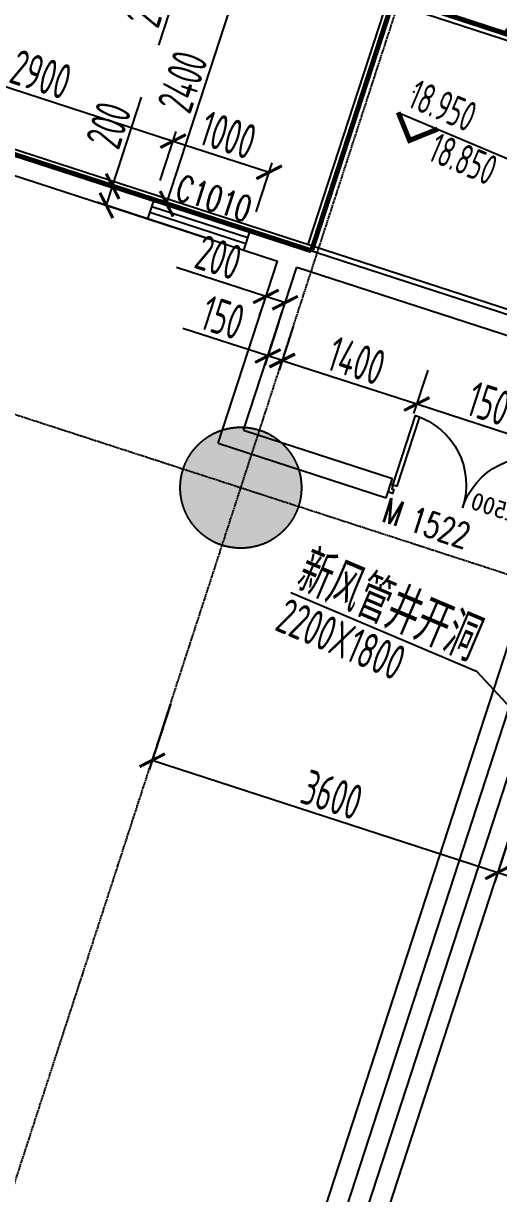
# Model space of a CAD drawing. Extents: x 11778731 to 12007717, y -6694179 to -6314888.
# Drawn here: x 11932228 to 11936934, y -6387255 to -6375651 of the extents above; entities that cross this region are included whole.
import ezdxf
from ezdxf.enums import TextEntityAlignment as Align
from ezdxf.xclip import XClip

# ---------------------------------------------------------------- set-up
doc = ezdxf.new("R2010")
doc.units = 0
doc.header["$LTSCALE"] = 10
doc.header["$MEASUREMENT"] = 0
doc.header["$XCLIPFRAME"] = 0
doc.linetypes.add('A3-RG-axis-100$0$CENTER', pattern=[2, 1.25, -0.25, 0.25, -0.25])
doc.linetypes.add('A3-RI-5F$0$DASH', pattern=[0.35, 0.25, -0.1])
for name, color, linetype in [('A3-RB-5F-100$0$A-DIMS-100', 1, 'Continuous'), ('A3-RG-axis-100$0$A-DIMS-100', 1, 'Continuous'), ('A3-RG-axis-100$0$A-GRID', 1, 'A3-RG-axis-100$0$CENTER'), ('A3-RI-5F$0$A-DOOR', 32, 'Continuous'), ('A3-RI-5F$0$A-FLOR', 2, 'Continuous'), ('A3-RI-5F$0$A-GLAZ', 140, 'Continuous'), ('A3-RI-5F$0$A-WALL', 7, 'Continuous'), ('A3-RI-5F$0$A-WALL-FINI', 95, 'Continuous'), ('A3-RS-1F$0$A-HATH-GRAY', 8, 'Continuous'), ('A3-RS-1F$0$A-WALL', 7, 'Continuous'), ('A3-SYMB-5F-100$0$A-SYMB', 4, 'Continuous'), ('A3-SYMB-5F-100$0$A-SYMB-AREA', 4, 'Continuous'), ('A3-SYMB-5F-100$0$A-SYMB-DOOR', 3, 'Continuous'), ('A3-SYMB-5F-100$0$A-SYMB-DOOR1', 3, 'Continuous'), ('A3-SYMB-5F-100$0$A-SYMB-DOOR2', 3, 'Continuous'), ('A3-SYMB-5F-100$0$A-SYMB-DOOR3', 3, 'Continuous'), ('A3-SYMB-5F-100$0$A-SYMB-NAME', 4, 'Continuous'), ('A3-SYMB-5F-100$0$A-SYMB-NAME-E', 4, 'Continuous')]:
    doc.layers.add(name, color=color, linetype=linetype)
doc.styles.add('A3-RB-5F-100$0$XD2008', font='xd-hzs.shx', dxfattribs={"width": 0.7, "bigfont": 'xd-hztxt.shx'})
doc.styles.add('A3-RG-axis-100$0$XD2008', font='xd-hzs.shx', dxfattribs={"width": 0.7, "bigfont": 'xd-hztxt.shx'})
doc.styles.add('A3-RI-5F$0$Standard', font='')
doc.styles.add('A3-SYMB-5F-100$0$ECADI', font='hzs.shx', dxfattribs={"width": 0.7, "bigfont": 'hztxt.shx'})
doc.styles.add('A3-SYMB-5F-100$0$ECADI-TXT', font='simplex.shx', dxfattribs={"bigfont": 'hztxt.shx'})
doc.styles.add('A3-SYMB-5F-100$0$XD2008', font='hzs.shx', dxfattribs={"width": 0.7, "bigfont": 'hztxt.shx'})
doc.styles.get('A3-RI-5F$0$Standard').set_extended_font_data('SimSun')
doc.dimstyles.new('A3-RB-5F-100$0$XD100$0', dxfattribs={"dimscale": 100, "dimtxt": 3.5, "dimasz": 2, "dimexe": 1, "dimexo": 2, "dimgap": 0.5, "dimtad": 1, "dimdec": 0, "dimdsep": 46, "dimtxsty": 'A3-RB-5F-100$0$XD2008', "dimblk1": 'A3-RB-5F-100$0$_ARCHTICK', "dimblk2": 'A3-RB-5F-100$0$_ARCHTICK', "dimsah": 1, "dimcen": 2.5, "dimclrt": 4, "dimaunit": 1, "dimadec": 0, "dimazin": 0, "dimtfac": 1, "dimtdec": 0, "dimtix": 1, "dimtmove": 0, "dimatfit": 3, "dimfxl": 0, "dimtolj": 1, "dimtzin": 0, "dimarcsym": 0})
doc.dimstyles.new('A3-RG-axis-100$0$XD100$0', dxfattribs={"dimscale": 100, "dimtxt": 3.5, "dimasz": 1, "dimexe": 1, "dimexo": 2, "dimgap": 0.5, "dimtad": 1, "dimdec": 0, "dimdsep": 46, "dimtxsty": 'A3-RG-axis-100$0$XD2008', "dimblk1": 'A3-RG-axis-100$0$_ARCHTICK', "dimblk2": 'A3-RG-axis-100$0$_ARCHTICK', "dimsah": 1, "dimcen": 2.5, "dimclrt": 4, "dimaunit": 1, "dimadec": 0, "dimazin": 0, "dimtfac": 1, "dimtdec": 0, "dimtix": 1, "dimtmove": 0, "dimatfit": 3, "dimfxl": 0, "dimtolj": 1, "dimtzin": 0, "dimarcsym": 0})

# ---------------------------------------------------------------- blocks, each defined once
blk = doc.blocks.new('A3-RI-5F$0$J-双扇门-1500')
for points in [[(25, 80), (25, 805), (65, 805), (65, 80)], [(1475, 80), (1475, 805), (1435, 805), (1435, 80)], [(0, 80), (25, 80), (25, 40), (45, 40), (45, 0), (0, 0)], [(1500, 80), (1475, 80), (1475, 40), (1455, 40), (1455, 0), (1500, 0)]]:
    blk.add_lwpolyline(points, close=True)
for centre, start, end in [((25, 80), 0, 90), ((1475, 80), 90, 180)]:
    blk.add_arc(centre, 725, start, end)
at = {"layer": 'Defpoints', "style": 'A3-RI-5F$0$Standard'}
blk.add_text('1500', height=175, rotation=360, dxfattribs=at).set_placement((210, 94))
blk = doc.blocks.new('A3-RI-5F')
at = {"layer": 'A3-RI-5F$0$A-FLOR', "linetype": 'A3-RI-5F$0$DASH', "const_width": 50}
for points in [[(11935081, -6377906), (11907835, -6369053)], [(11935081, -6377906), (11935899, -6375391), (11943083, -6377745), (11943083, -6377745), (11944793, -6378305), (11943983, -6380798)]]:
    blk.add_lwpolyline(points, dxfattribs=at)
at = {"layer": 'A3-RI-5F$0$A-GLAZ'}
for p, q in [((11933500, -6377466), (11934451, -6377775)), ((11933521, -6377399), (11934472, -6377708)), ((11933481, -6377523), (11934432, -6377832)), ((11933460, -6377589), (11934411, -6377898))]:
    blk.add_line(p, q, dxfattribs=at)
at = {"layer": 'A3-RI-5F$0$A-WALL'}
for p, q in [((11930763, -6376503), (11933521, -6377399)), ((11930702, -6376693), (11933460, -6377589)), ((11933460, -6377589), (11933521, -6377399)), ((11933460, -6377589), (11933521, -6377399)), ((11933460, -6377589), (11933521, -6377399)), ((11934411, -6377898), (11934472, -6377708)), ((11934472, -6377708), (11937849, -6378805)), ((11934411, -6377898), (11934743, -6378007)), ((11934156, -6379814), (11934744, -6378007)), ((11934408, -6379685), (11934934, -6378068)), ((11934934, -6378068), (11937787, -6378995)), ((11934408, -6379685), (11935883, -6380164)), ((11934156, -6379814), (11935821, -6380354)), ((11935821, -6380354), (11935883, -6380164)), ((11932630, -6395352), (11937342, -6380849)), ((11932820, -6395414), (11937533, -6380911)), ((11933010, -6395476), (11937723, -6380972)), ((11933139, -6395728), (11937913, -6381034))]:
    blk.add_line(p, q, dxfattribs=at)
at = {"layer": 'A3-RI-5F$0$A-WALL-FINI'}
for p, q in [((11916037, -6371666), (11937864, -6378758)), ((11935049, -6377843), (11935973, -6374999)), ((11944849, -6378294), (11936328, -6375525))]:
    blk.add_line(p, q, dxfattribs=at)
at = {"layer": 'A3-RI-5F$0$A-DOOR', "xscale": -1, "rotation": 341.9999999983989}
blk.add_blockref('A3-RI-5F$0$J-双扇门-1500', (11937266, -6380761), dxfattribs=at)
blk = doc.blocks.new('A3-RG-axis-100$0$_ARCHTICK')
at = {"color": 0, "linetype": 'ByBlock', "const_width": 0.15}
blk.add_lwpolyline([(-0.5, -0.5), (0.5, 0.5)], dxfattribs=at)
blk = doc.blocks.new('*D252')
at = {"layer": 'A3-RG-axis-100$0$A-DIMS-100', "color": 0, "lineweight": -2}
for p, q in [((11936209, -6374630), (11936109, -6374935)), ((11936140, -6374840), (11944700, -6377622)), ((11944768, -6377411), (11944669, -6377717))]:
    blk.add_line(p, q, dxfattribs=at)
at = {"layer": 'Defpoints', "color": 0}
for p in [(11936270, -6374440), (11944830, -6377221), (11944700, -6377622)]:
    blk.add_point(p, dxfattribs=at)
at = {"layer": 'A3-RG-axis-100$0$A-DIMS-100', "color": 0, "lineweight": -2, "xscale": 100, "yscale": 100, "zscale": 100}
for p, rotation in [((11936140, -6374840), 162.0000000004873), ((11944700, -6377622), 342.0000000004872)]:
    blk.add_blockref('A3-RG-axis-100$0$_ARCHTICK', p, dxfattribs=dict(at, rotation=rotation))
at = {"layer": 'A3-RG-axis-100$0$A-DIMS-100', "color": 4, "insert": (11940490, -6376017), "char_height": 350, "attachment_point": 5, "rotation": 342, "style": 'A3-RG-axis-100$0$XD2008'}
blk.add_mtext('\\A1;9000', dxfattribs=at)
blk = doc.blocks.new('A3-SYMB-5F-100$0$ECADI-TAG-ROOM')
at = {"layer": 'A3-SYMB-5F-100$0$A-SYMB-AREA', "style": 'A3-SYMB-5F-100$0$ECADI', "width": 0.7}
blk.add_attdef('340M2', text='', height=2.5, dxfattribs=at).set_placement((7.17, -1.75), align=Align.MIDDLE_LEFT)
at = {"layer": 'A3-SYMB-5F-100$0$A-SYMB-NAME', "style": 'A3-SYMB-5F-100$0$ECADI', "width": 0.7}
blk.add_attdef('CHINESENAME', (-5.13, 0.09), '', height=4.5, dxfattribs=at)
at = {"layer": 'A3-SYMB-5F-100$0$A-SYMB-NAME-E', "style": 'A3-SYMB-5F-100$0$ECADI', "width": 0.7}
for tag, p in [('ENGLISHHIGH', (-5.13, 8.04)), ('ENGLISHLOW', (-5.13, 4.84))]:
    blk.add_attdef(tag, p, '', height=2.5, dxfattribs=at)
blk = doc.blocks.new('A3-SYMB-5F-100$0$ECADI-TAG-HGHT（国标）')
at = {"layer": '', "color": 1}
blk.add_line((-2.12, 2.12), (11.77, 2.12), dxfattribs=at)
at = {"color": 1, "const_width": 0.5}
blk.add_lwpolyline([(-2.12, 2.12), (0, 0), (2.12, 2.12)], dxfattribs=at)
at = {"color": 1}
blk.add_point((-1.48, 4.6), dxfattribs=at)
at = {"style": 'A3-SYMB-5F-100$0$XD2008', "width": 0.7}
blk.add_attdef('FL', text='', height=3, dxfattribs=at).set_placement((-2.69, 2.97), align=Align.RIGHT)
for tag, p in [('F.F.L.', (2.28, 2.97)), ('T.O.S.', (2.28, -1.1))]:
    blk.add_attdef(tag, p, '', height=3, dxfattribs=at)
blk = doc.blocks.new('A3-SYMB-5F-100$0$ECADI-TAG-DOOR')
at = {"layer": 'A3-SYMB-5F-100$0$A-SYMB-DOOR', "style": 'A3-SYMB-5F-100$0$ECADI-TXT', "width": 0.7}
for tag, p in [('门窗主编号1', (-6.41, 7.26)), ('门窗主编号2', (2.08, 7.26))]:
    blk.add_attdef(tag, p, '', height=2.5, dxfattribs=at)
at = {"layer": 'A3-SYMB-5F-100$0$A-SYMB-DOOR', "style": 'A3-SYMB-5F-100$0$ECADI-TXT', "width": 0.7, "flags": 1}
for tag, p in [('洞口尺寸(宽X高)', (-6.42, 1.62)), ('备注', (-6.39, -1.21))]:
    blk.add_attdef(tag, p, '', height=2.5, dxfattribs=at)
at = {"layer": 'A3-SYMB-5F-100$0$A-SYMB-DOOR1', "style": 'A3-SYMB-5F-100$0$ECADI-TXT', "width": 0.7}
blk.add_attdef('门窗辅编号1', (-6.41, 4.41), '', height=2.5, dxfattribs=at)
at = {"layer": 'A3-SYMB-5F-100$0$A-SYMB-DOOR2', "style": 'A3-SYMB-5F-100$0$ECADI-TXT', "width": 0.7}
blk.add_attdef('门窗辅编号2', (-2.86, 4.41), '', height=2.5, dxfattribs=at)
at = {"layer": 'A3-SYMB-5F-100$0$A-SYMB-DOOR3', "style": 'A3-SYMB-5F-100$0$ECADI-TXT', "width": 0.7}
blk.add_attdef('门窗辅编号3', (2.32, 4.41), '', height=2.5, dxfattribs=at)
blk = doc.blocks.new('A3-SYMB-5F-100')
at = {"layer": 'A3-SYMB-5F-100$0$A-SYMB'}
blk.add_lwpolyline([(11937597, -6383026), (11936721, -6382082), (11934875, -6381299)], dxfattribs=at)
ref = blk.add_blockref('A3-SYMB-5F-100$0$ECADI-TAG-HGHT（国标）', (11936052, -6376811), dxfattribs=dict(at, xscale=99.99999999999999, yscale=99.99999999999999, zscale=99.99999999999997, rotation=337))
ref.add_attrib('F.F.L.', '18.950', (11936018, -6376474), dxfattribs={"layer": '0', "height": 300, "rotation": 337, "style": 'A3-SYMB-5F-100$0$XD2008', "width": 0.7})
ref.add_attrib('T.O.S.', '18.850', (11936219, -6377002), dxfattribs={"layer": '0', "height": 300, "rotation": 337, "style": 'A3-SYMB-5F-100$0$XD2008', "width": 0.7})
ref = blk.add_blockref('A3-SYMB-5F-100$0$ECADI-TAG-ROOM', (11934996, -6381308), dxfattribs=dict(at, xscale=-99.99999999989049, yscale=100.0000000001164, rotation=337.0000000008721))
ref.add_attrib('CHINESENAME', '新风管井开洞', (11934900, -6381258), dxfattribs={"height": 450, "rotation": 337, "style": 'A3-SYMB-5F-100$0$ECADI', "width": 0.7})
ref = blk.add_blockref('A3-SYMB-5F-100$0$ECADI-TAG-ROOM', (11934799, -6381712), dxfattribs=dict(at, xscale=-99.99999999989049, yscale=100.0000000001164, rotation=337.0000000008721))
ref.add_attrib('CHINESENAME', '2200X1800', (11934703, -6381662), dxfattribs={"height": 350, "rotation": 337, "style": 'A3-SYMB-5F-100$0$ECADI', "width": 0.7})
at = {"layer": 'A3-SYMB-5F-100$0$A-SYMB-DOOR'}
ref = blk.add_blockref('A3-SYMB-5F-100$0$ECADI-TAG-DOOR', (11934425, -6378387, -333), dxfattribs=dict(at, xscale=99.99999999997296, yscale=100, zscale=100, rotation=341.7282706843671))
ref.add_attrib('门窗主编号1', 'C1010', dxfattribs={"height": 250, "rotation": 341.7283, "style": 'A3-SYMB-5F-100$0$ECADI-TXT', "width": 0.7}).set_placement((11934435, -6377623, -333), align=Align.RIGHT)
ref = blk.add_blockref('A3-SYMB-5F-100$0$ECADI-TAG-DOOR', (11935930, -6381406), dxfattribs=dict(at, xscale=99.99999999997296, yscale=100, zscale=100, rotation=342))
ref.add_attrib('门窗主编号1', 'M', dxfattribs={"height": 250, "rotation": 342, "style": 'A3-SYMB-5F-100$0$ECADI-TXT', "width": 0.7}).set_placement((11935936, -6380642), align=Align.RIGHT)
ref.add_attrib('门窗主编号2', '1522', (11936029, -6380677, 333), dxfattribs={"height": 250, "rotation": 342, "style": 'A3-SYMB-5F-100$0$ECADI-TXT', "width": 0.7})
blk = doc.blocks.new('A3-RS-1F')
at = {"layer": 'A3-RS-1F$0$A-HATH-GRAY'}
h = blk.add_hatch(color=256, dxfattribs=at)
edge = h.paths.add_edge_path()
edge.add_arc((11934381, -6380255), 600, 0, 360)
at = {"layer": 'A3-RS-1F$0$A-WALL'}
blk.add_circle((11934381, -6380255), 600, dxfattribs=at)
blk = doc.blocks.new('A3-RB-5F-100$0$_ARCHTICK')
at = {"color": 0, "linetype": 'ByBlock', "const_width": 0.15}
blk.add_lwpolyline([(-0.5, -0.5), (0.5, 0.5)], dxfattribs=at)
blk = doc.blocks.new('*D893')
at = {"layer": 'A3-RB-5F-100$0$A-DIMS-100', "color": 0, "lineweight": -2}
for p, q in [((11935946, -6375082), (11935801, -6375529)), ((11935832, -6375434), (11938618, -6376339)), ((11938733, -6375987), (11938588, -6376434))]:
    blk.add_line(p, q, dxfattribs=at)
at = {"layer": 'Defpoints', "color": 0}
for p in [(11936008, -6374891), (11938795, -6375797), (11938618, -6376339)]:
    blk.add_point(p, dxfattribs=at)
at = {"layer": 'A3-RB-5F-100$0$A-DIMS-100', "color": 0, "lineweight": -2, "xscale": 200, "yscale": 200, "zscale": 200}
for p, rotation in [((11935832, -6375434), 162.0000000001793), ((11938618, -6376339), 342.0000000001793)]:
    blk.add_blockref('A3-RB-5F-100$0$_ARCHTICK', p, dxfattribs=dict(at, rotation=rotation))
at = {"layer": 'A3-RB-5F-100$0$A-DIMS-100', "color": 4, "insert": (11937295, -6375673), "char_height": 350, "attachment_point": 5, "rotation": 342, "style": 'A3-RB-5F-100$0$XD2008'}
blk.add_mtext('\\A1;2930', dxfattribs=at)
blk = doc.blocks.new('*D894')
at = {"layer": 'A3-RB-5F-100$0$A-DIMS-100', "color": 0, "lineweight": -2}
for p, q in [((11933111, -6377266), (11933398, -6376381)), ((11934086, -6377583), (11933016, -6377235)), ((11933049, -6377456), (11933111, -6377266)), ((11934025, -6377773), (11932954, -6377425))]:
    blk.add_line(p, q, dxfattribs=at)
at = {"layer": 'Defpoints', "color": 0}
for p in [(11933111, -6377266), (11934277, -6377645), (11934215, -6377835)]:
    blk.add_point(p, dxfattribs=at)
at = {"layer": 'A3-RB-5F-100$0$A-DIMS-100', "color": 0, "lineweight": -2, "xscale": 200, "yscale": 200, "zscale": 200}
for p, rotation in [((11933111, -6377266), 72.00000000013478), ((11933049, -6377456), 252.0000000001347)]:
    blk.add_blockref('A3-RB-5F-100$0$_ARCHTICK', p, dxfattribs=dict(at, rotation=rotation))
at = {"layer": 'A3-RB-5F-100$0$A-DIMS-100', "color": 4, "insert": (11933071, -6376659), "char_height": 350, "attachment_point": 5, "rotation": 72, "style": 'A3-RB-5F-100$0$XD2008'}
blk.add_mtext('\\A1;200', dxfattribs=at)
blk = doc.blocks.new('*D895')
at = {"layer": 'A3-RB-5F-100$0$A-DIMS-100', "color": 0, "lineweight": -2}
for p, q in [((11934828, -6375300), (11934293, -6375126)), ((11933646, -6377440), (11934388, -6375157)), ((11934086, -6377583), (11933551, -6377409))]:
    blk.add_line(p, q, dxfattribs=at)
at = {"layer": 'Defpoints', "color": 0}
for p in [(11934388, -6375157), (11935018, -6375362), (11934277, -6377645)]:
    blk.add_point(p, dxfattribs=at)
at = {"layer": 'A3-RB-5F-100$0$A-DIMS-100', "color": 0, "lineweight": -2, "xscale": 200, "yscale": 200, "zscale": 200}
for p, rotation in [((11934388, -6375157), 72.00000000073564), ((11933646, -6377440), 252.0000000007356)]:
    blk.add_blockref('A3-RB-5F-100$0$_ARCHTICK', p, dxfattribs=dict(at, rotation=rotation))
at = {"layer": 'A3-RB-5F-100$0$A-DIMS-100', "color": 4, "insert": (11933803, -6376229), "char_height": 350, "attachment_point": 5, "rotation": 72, "style": 'A3-RB-5F-100$0$XD2008'}
blk.add_mtext('\\A1;2400', dxfattribs=at)
blk = doc.blocks.new('*D896')
at = {"layer": 'A3-RB-5F-100$0$A-DIMS-100', "color": 0, "lineweight": -2}
for p, q in [((11934905, -6375063), (11933834, -6374715)), ((11933929, -6374745), (11933852, -6374983)), ((11933852, -6374983), (11933565, -6375868)), ((11934828, -6375300), (11933757, -6374952))]:
    blk.add_line(p, q, dxfattribs=at)
at = {"layer": 'Defpoints', "color": 0}
for p in [(11933929, -6374745), (11935096, -6375124), (11935018, -6375362)]:
    blk.add_point(p, dxfattribs=at)
at = {"layer": 'A3-RB-5F-100$0$A-DIMS-100', "color": 0, "lineweight": -2, "xscale": 200, "yscale": 200, "zscale": 200}
for p, rotation in [((11933929, -6374745), 72.00000000123622), ((11933852, -6374983), 252.0000000012362)]:
    blk.add_blockref('A3-RB-5F-100$0$_ARCHTICK', p, dxfattribs=dict(at, rotation=rotation))
at = {"layer": 'A3-RB-5F-100$0$A-DIMS-100', "color": 4, "insert": (11933464, -6375451), "char_height": 350, "attachment_point": 5, "rotation": 72, "style": 'A3-RB-5F-100$0$XD2008'}
blk.add_mtext('\\A1;250', dxfattribs=at)
blk = doc.blocks.new('*D912')
at = {"layer": 'A3-RB-5F-100$0$A-DIMS-100', "color": 0, "lineweight": -2}
for p, q in [((11936232, -6379090), (11936092, -6379520)), ((11936123, -6379425), (11937549, -6379889)), ((11937658, -6379553), (11937518, -6379984))]:
    blk.add_line(p, q, dxfattribs=at)
at = {"layer": 'Defpoints', "color": 0}
for p in [(11936293, -6378900), (11937720, -6379363), (11937549, -6379889)]:
    blk.add_point(p, dxfattribs=at)
at = {"layer": 'A3-RB-5F-100$0$A-DIMS-100', "color": 0, "lineweight": -2, "xscale": 200, "yscale": 200, "zscale": 200}
for p, rotation in [((11936123, -6379425), 162.0000000001635), ((11937549, -6379889), 342.0000000001634)]:
    blk.add_blockref('A3-RB-5F-100$0$_ARCHTICK', p, dxfattribs=dict(at, rotation=rotation))
at = {"layer": 'A3-RB-5F-100$0$A-DIMS-100', "color": 4, "insert": (11936906, -6379443), "char_height": 350, "attachment_point": 5, "rotation": 342, "style": 'A3-RB-5F-100$0$XD2008'}
blk.add_mtext('\\A1;1500', dxfattribs=at)
blk = doc.blocks.new('*D913')
at = {"layer": 'A3-RB-5F-100$0$A-DIMS-100', "color": 0, "lineweight": -2}
for p, q in [((11934900, -6378657), (11934760, -6379087)), ((11934791, -6378992), (11936123, -6379425)), ((11936232, -6379090), (11936092, -6379520))]:
    blk.add_line(p, q, dxfattribs=at)
at = {"layer": 'Defpoints', "color": 0}
for p in [(11934962, -6378467), (11936293, -6378900), (11936123, -6379425)]:
    blk.add_point(p, dxfattribs=at)
at = {"layer": 'A3-RB-5F-100$0$A-DIMS-100', "color": 0, "lineweight": -2, "xscale": 200, "yscale": 200, "zscale": 200}
for p, rotation in [((11934791, -6378992), 161.999999999948), ((11936123, -6379425), 341.999999999948)]:
    blk.add_blockref('A3-RB-5F-100$0$_ARCHTICK', p, dxfattribs=dict(at, rotation=rotation))
at = {"layer": 'A3-RB-5F-100$0$A-DIMS-100', "color": 4, "insert": (11935527, -6378995), "char_height": 350, "attachment_point": 5, "rotation": 342, "style": 'A3-RB-5F-100$0$XD2008'}
blk.add_mtext('\\A1;1400', dxfattribs=at)
blk = doc.blocks.new('*D914')
at = {"layer": 'A3-RB-5F-100$0$A-DIMS-100', "color": 0, "lineweight": -2}
for p, q in [((11934758, -6378611), (11934617, -6379044)), ((11934648, -6378949), (11933808, -6378676)), ((11934900, -6378657), (11934759, -6379090)), ((11934790, -6378995), (11934648, -6378949))]:
    blk.add_line(p, q, dxfattribs=at)
at = {"layer": 'Defpoints', "color": 0}
for p in [(11934819, -6378421), (11934962, -6378467), (11934790, -6378995)]:
    blk.add_point(p, dxfattribs=at)
at = {"layer": 'A3-RB-5F-100$0$A-DIMS-100', "color": 0, "lineweight": -2, "xscale": 200, "yscale": 200, "zscale": 200}
for p, rotation in [((11934648, -6378949), 162.0000000006929), ((11934790, -6378995), 342.0000000006929)]:
    blk.add_blockref('A3-RB-5F-100$0$_ARCHTICK', p, dxfattribs=dict(at, rotation=rotation))
at = {"layer": 'A3-RB-5F-100$0$A-DIMS-100', "color": 4, "insert": (11934202, -6378567), "char_height": 350, "attachment_point": 5, "rotation": 342, "style": 'A3-RB-5F-100$0$XD2008'}
blk.add_mtext('\\A1;150', dxfattribs=at)
blk = doc.blocks.new('*D915')
at = {"layer": 'A3-RB-5F-100$0$A-DIMS-100', "color": 0, "lineweight": -2}
for p, q in [((11934629, -6378359), (11933745, -6378071)), ((11934819, -6378421), (11934629, -6378359)), ((11934567, -6378549), (11934598, -6378454)), ((11934758, -6378611), (11934788, -6378516))]:
    blk.add_line(p, q, dxfattribs=at)
at = {"layer": 'Defpoints', "color": 0}
for p in [(11934629, -6378359), (11934819, -6378421), (11934819, -6378421)]:
    blk.add_point(p, dxfattribs=at)
at = {"layer": 'A3-RB-5F-100$0$A-DIMS-100', "color": 0, "lineweight": -2, "xscale": 200, "yscale": 200, "zscale": 200}
for p, rotation in [((11934629, -6378359), 162.0000000007183), ((11934819, -6378421), 342.0000000007183)]:
    blk.add_blockref('A3-RB-5F-100$0$_ARCHTICK', p, dxfattribs=dict(at, rotation=rotation))
at = {"layer": 'A3-RB-5F-100$0$A-DIMS-100', "color": 4, "insert": (11934161, -6377970), "char_height": 350, "attachment_point": 5, "rotation": 342, "style": 'A3-RB-5F-100$0$XD2008'}
blk.add_mtext('\\A1;200', dxfattribs=at)
blk = doc.blocks.new('*D673')
at = {"layer": 'A3-RB-5F-100$0$A-DIMS-100', "color": 0, "lineweight": -2}
for p, q in [((11933583, -6377209), (11933741, -6376723)), ((11933710, -6376818), (11934661, -6377127)), ((11934534, -6377518), (11934692, -6377032))]:
    blk.add_line(p, q, dxfattribs=at)
at = {"layer": 'Defpoints', "color": 0}
for p in [(11934661, -6377127), (11933521, -6377399), (11934472, -6377708)]:
    blk.add_point(p, dxfattribs=at)
at = {"layer": 'A3-RB-5F-100$0$A-DIMS-100', "color": 0, "lineweight": -2, "xscale": 200, "yscale": 200, "zscale": 200}
for p, rotation in [((11933710, -6376818), 161.9999999998911), ((11934661, -6377127), 341.9999999998911)]:
    blk.add_blockref('A3-RB-5F-100$0$_ARCHTICK', p, dxfattribs=dict(at, rotation=rotation))
at = {"layer": 'A3-RB-5F-100$0$A-DIMS-100', "color": 4, "insert": (11934255, -6376758), "char_height": 350, "attachment_point": 5, "rotation": 342, "style": 'A3-RB-5F-100$0$XD2008'}
blk.add_mtext('\\A1;1000', dxfattribs=at)
blk = doc.blocks.new('*D674')
at = {"layer": 'A3-RB-5F-100$0$A-DIMS-100', "color": 0, "lineweight": -2}
for p, q in [((11930825, -6376313), (11930983, -6375827)), ((11930952, -6375922), (11933710, -6376818)), ((11933583, -6377209), (11933741, -6376723))]:
    blk.add_line(p, q, dxfattribs=at)
at = {"layer": 'Defpoints', "color": 0}
for p in [(11930763, -6376503), (11933710, -6376818), (11933521, -6377399)]:
    blk.add_point(p, dxfattribs=at)
at = {"layer": 'A3-RB-5F-100$0$A-DIMS-100', "color": 0, "lineweight": -2, "xscale": 200, "yscale": 200, "zscale": 200}
for p, rotation in [((11930952, -6375922), 161.9999999998906), ((11933710, -6376818), 341.9999999998906)]:
    blk.add_blockref('A3-RB-5F-100$0$_ARCHTICK', p, dxfattribs=dict(at, rotation=rotation))
at = {"layer": 'A3-RB-5F-100$0$A-DIMS-100', "color": 4, "insert": (11932401, -6376156), "char_height": 350, "attachment_point": 5, "rotation": 342, "style": 'A3-RB-5F-100$0$XD2008'}
blk.add_mtext('\\A1;2900', dxfattribs=at)
blk = doc.blocks.new('*D814')
at = {"layer": 'A3-RB-5F-100$0$A-DIMS-100', "color": 0, "lineweight": -2}
for p, q in [((11933686, -6382395), (11933472, -6383053)), ((11933503, -6382958), (11936927, -6384070)), ((11937110, -6383507), (11936896, -6384165))]:
    blk.add_line(p, q, dxfattribs=at)
at = {"layer": 'Defpoints', "color": 0}
for p in [(11933748, -6382204), (11937171, -6383317), (11936927, -6384070)]:
    blk.add_point(p, dxfattribs=at)
at = {"layer": 'A3-RB-5F-100$0$A-DIMS-100', "color": 0, "lineweight": -2, "xscale": 200, "yscale": 200, "zscale": 200}
for p, rotation in [((11933503, -6382958), 161.9999999997907), ((11936927, -6384070), 341.9999999997908)]:
    blk.add_blockref('A3-RB-5F-100$0$_ARCHTICK', p, dxfattribs=dict(at, rotation=rotation))
at = {"layer": 'A3-RB-5F-100$0$A-DIMS-100', "color": 4, "insert": (11935284, -6383300), "char_height": 350, "attachment_point": 5, "rotation": 342, "style": 'A3-RB-5F-100$0$XD2008'}
blk.add_mtext('\\A1;3600', dxfattribs=at)
blk = doc.blocks.new('*D815')
at = {"layer": 'A3-RB-5F-100$0$A-DIMS-100', "color": 0, "lineweight": -2}
for p, q in [((11937110, -6383507), (11936896, -6384165)), ((11936927, -6384070), (11939019, -6384750)), ((11939202, -6384187), (11938988, -6384845))]:
    blk.add_line(p, q, dxfattribs=at)
at = {"layer": 'Defpoints', "color": 0}
for p in [(11937171, -6383317), (11939264, -6383997), (11939019, -6384750)]:
    blk.add_point(p, dxfattribs=at)
at = {"layer": 'A3-RB-5F-100$0$A-DIMS-100', "color": 0, "lineweight": -2, "xscale": 200, "yscale": 200, "zscale": 200}
for p, rotation in [((11936927, -6384070), 161.9999999997829), ((11939019, -6384750), 341.999999999783)]:
    blk.add_blockref('A3-RB-5F-100$0$_ARCHTICK', p, dxfattribs=dict(at, rotation=rotation))
at = {"layer": 'A3-RB-5F-100$0$A-DIMS-100', "color": 4, "insert": (11938042, -6384196), "char_height": 350, "attachment_point": 5, "rotation": 342, "style": 'A3-RB-5F-100$0$XD2008'}
blk.add_mtext('\\A1;2200', dxfattribs=at)
blk = doc.blocks.new('A3-RG-axis-100')
at = {"layer": 'A3-RG-axis-100$0$A-GRID'}
for p, q in [((11908702.6, -6371911.2), (12006585.7, -6403715.4)), ((11929900.4, -6394045), (11936634.8, -6373318.7))]:
    blk.add_line(p, q, dxfattribs=at)
at = {"layer": 'A3-RG-axis-100$0$A-DIMS-100'}
dim = blk.add_linear_dim(base=(11944699.8, -6377621.5), p1=(11936270.4, -6374440), p2=(11944829.9, -6377221.2), angle=342, dimstyle='A3-RG-axis-100$0$XD100$0', override={"dimasz": 1}, dxfattribs=at)
dim.commit()
dim.dimension.update_dxf_attribs({"geometry": '*D252', "text_midpoint": (11940489.6, -6376017)})
blk = doc.blocks.new('A3-RB-5F-100')
at = {"layer": 'A3-RB-5F-100$0$A-DIMS-100'}
for base, p1, p2, angle, picture, middle in [((11933929.5, -6374745.5), (11935018.3, -6375362.1), (11935095.5, -6375124.3), 72, '*D896', (11933677.6, -6375520.6)), ((11938618.5, -6376339.2), (11936008.1, -6374891.5), (11938794.7, -6375796.9), 342, '*D893', (11937225.2, -6375886.5)), ((11933110.8, -6377265.8), (11934214.8, -6377834.8), (11934276.6, -6377644.6), 72, '*D894', (11933285.4, -6376728.5)), ((11934819.3, -6378420.5), (11934629.1, -6378358.7), (11934819.3, -6378420.5), 342, '*D915', (11934091.8, -6378184.1)), ((11934790.4, -6378995.1), (11934819.3, -6378420.5), (11934962, -6378466.9), 342, '*D914', (11934132.6, -6378781.3))]:
    dim = blk.add_linear_dim(base=base, p1=p1, p2=p2, angle=angle, dimstyle='A3-RB-5F-100$0$XD100$0', dxfattribs=at)
    dim.commit()
    dim.dimension.update_dxf_attribs({"geometry": picture, "text_midpoint": middle, "dimtype": 129})
for p1, p2, distance, picture, middle in [((11934276.6, -6377644.6), (11935018.3, -6375362.1), 662.6, '*D895', (11933803.3, -6376229.1)), ((11930763.4, -6376503.1), (11933521.4, -6377399.2), 611.4, '*D674', (11932400.8, -6376155.7)), ((11933521.4, -6377399.2), (11934472.5, -6377708.2), 611.4, '*D673', (11934255.4, -6376758.3)), ((11934962, -6378466.9), (11936293.5, -6378899.5), -552.5, '*D913', (11935526.5, -6378994.7)), ((11936293.5, -6378899.5), (11937720.1, -6379363), -552.5, '*D912', (11936905.6, -6379442.7)), ((11933747.6, -6382204.3), (11937171.4, -6383316.8), -792, '*D814', (11935284.3, -6383299.8)), ((11937171.4, -6383316.8), (11939263.8, -6383996.6), -792, '*D815', (11938042.4, -6384195.9))]:
    dim = blk.add_aligned_dim(p1=p1, p2=p2, distance=distance, dimstyle='A3-RB-5F-100$0$XD100$0', dxfattribs=at)
    dim.commit()
    dim.dimension.update_dxf_attribs({"geometry": picture, "text_midpoint": middle})

msp = doc.modelspace()

# ---------------------------------------------------------------- block references
for name in ['A3-RI-5F', 'A3-RB-5F-100', 'A3-RG-axis-100', 'A3-SYMB-5F-100']:
    msp.add_blockref(name, (0, 0))
ref = msp.add_blockref('A3-RS-1F', (0, 0))
XClip(ref).set_block_clipping_path([(11889357.2540208902, -6419160.0659107883), (11910185.3192560691, -6426457.2118252832), (11927068.6119189896, -6433453.578039011), (11979134.5699833296, -6452657.9184868541), (12009188.7333128508, -6389730.3223040896), (11892617.6820170097, -6360484.8154213969), (11881387.5678784791, -6407421.677106794)])

doc.saveas('drawing.dxf')
